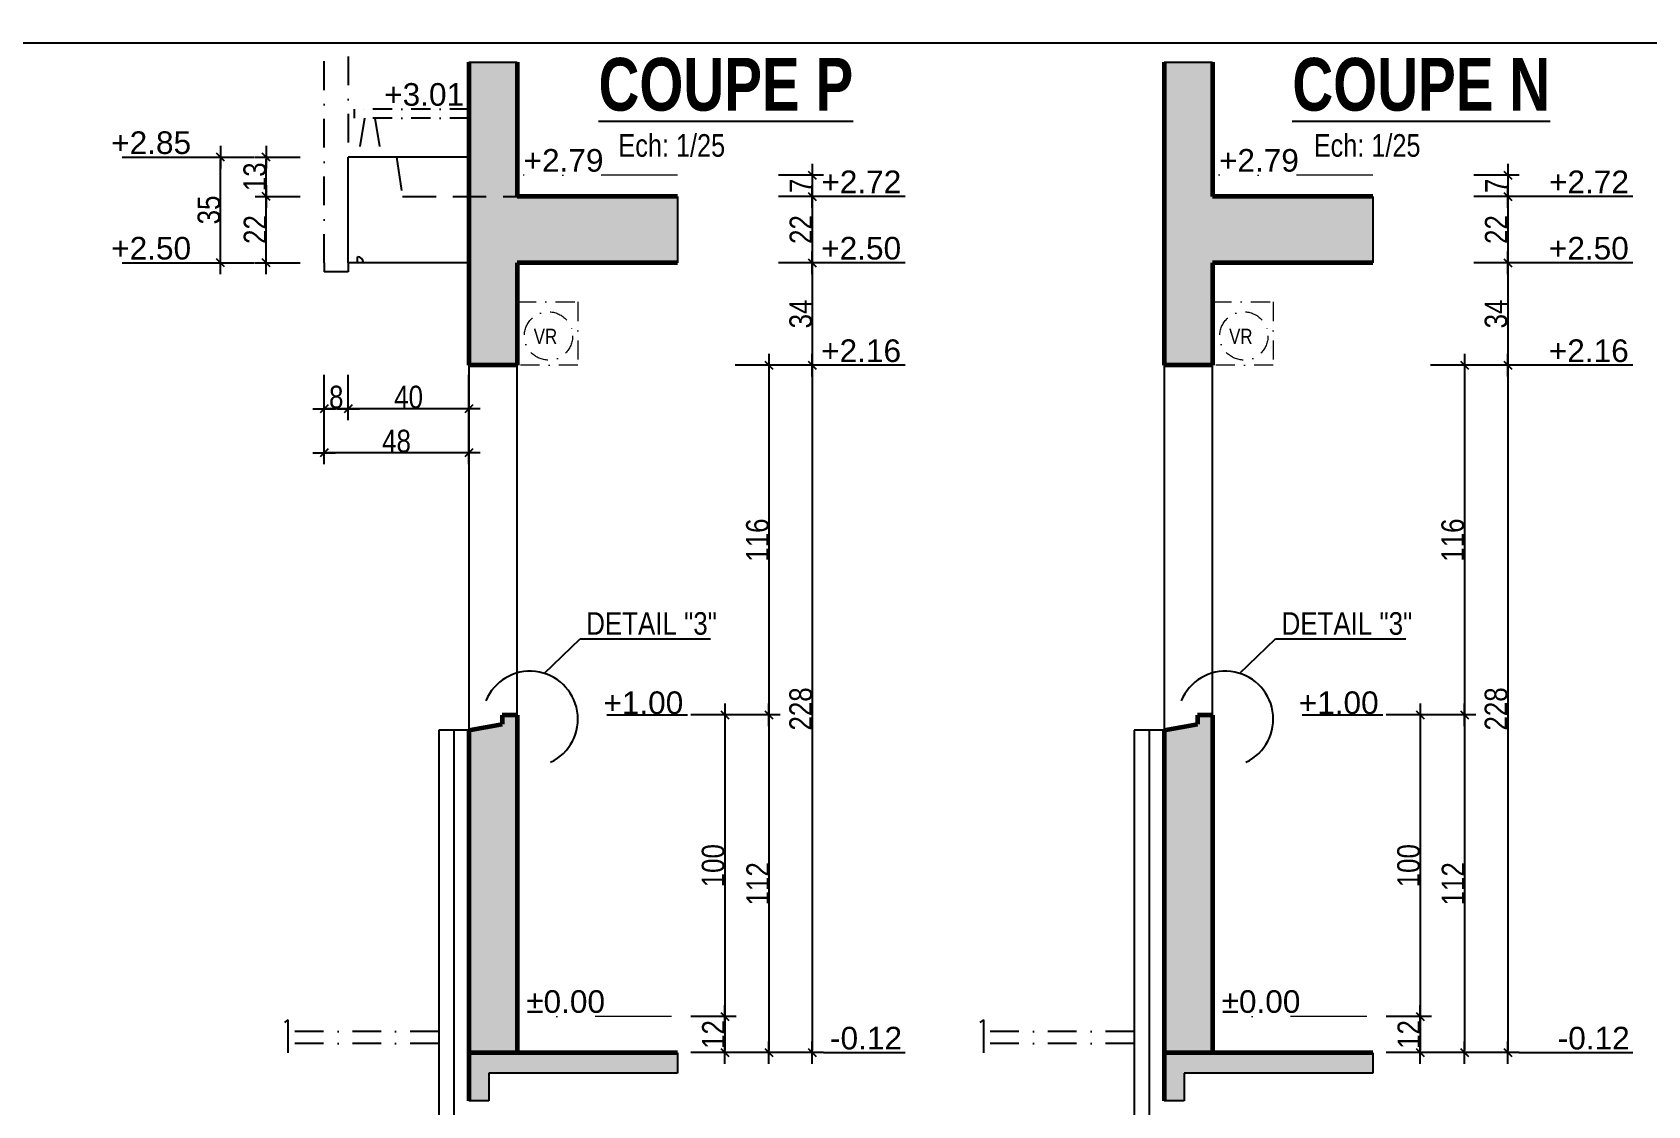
# Model space of a CAD drawing. Header units: millimetres. Extents: x -1734 to 5256, y -3612 to 588.
# Drawn here: x 633 to 1704, y -2858 to -2146 of the extents above; entities that cross this region are included whole.
import ezdxf
from ezdxf.enums import TextEntityAlignment as Align

# ---------------------------------------------------------------- set-up
doc = ezdxf.new("R2010")
doc.units = ezdxf.units.MM
for name, pattern in [('CACHE2', [4.7625, 3.175, -1.5875]), ('TIRETPT2', [12.7, 6.35, -3.175, 0, -3.175]), ('TIRETPTX2', [50.8, 25.4, -12.7, 0, -12.7])]:
    doc.linetypes.add(name, pattern=pattern)
for name, color, linetype in [('01_cote_gen', 4, 'Continuous'), ('01_linteaux', 2, 'Continuous'), ('01_poch_BN', 9, 'Continuous'), ('01_texte', 230, 'Continuous'), ('AA_COTES', 2, 'Continuous')]:
    doc.layers.add(name, color=color, linetype=linetype)
doc.layers.add('01_murs_coup', color=5, linetype='Continuous', lineweight=60)
doc.layers.add('01_tram_axes', color=2, linetype='TIRETPTX2', lineweight=9)
doc.styles.add('ARIAL', font='arial.ttf')
doc.styles.add('Arial Narrow', font='ARIALN.TTF')
doc.styles.add('impact', font='impact.ttf')
doc.styles.add('MATTE_TXT', font='arial.ttf')
doc.styles.add('STYLE2', font='ARIALN.TTF')
doc.linetypes.add('ISOLATION', pattern='A,0.00254,-2.54,[134,ltypeshp.shx,S=2.54,R=0,X=-2.54,Y=0],-5.08,[134,ltypeshp.shx,S=2.54,R=180,X=2.54,Y=0],-2.54', length=10.16254)
doc.dimstyles.new('JB25', dxfattribs={"dimscale": 0.1, "dimtxt": 150, "dimasz": 15, "dimexe": 0.1, "dimexo": 0.1, "dimgap": 0.09, "dimtad": 1, "dimdec": 1, "dimlfac": 0.5, "dimdsep": 46, "dimtxsty": 'STYLE2', "dimblk1": 'BOND_G', "dimblk2": 'BOND_D', "dimsah": 1, "dimcen": 1.5, "dimdle": 0.01, "dimse1": 1, "dimse2": 1, "dimclrd": 4, "dimclre": 2, "dimclrt": 6, "dimazin": 2, "dimtfac": 2.333333, "dimtdec": 1, "dimtix": 1, "dimtmove": 2, "dimatfit": 3, "dimldrblk": 'BOND_G', "dimfxl": 1, "dimtolj": 1, "dimtzin": 0, "dimarcsym": 0})
doc.dimstyles.new('JB50', dxfattribs={"dimscale": 0.1, "dimtxt": 150, "dimasz": 15, "dimexe": 0.1, "dimexo": 0.1, "dimgap": 0.09, "dimtad": 1, "dimdec": 1, "dimdsep": 46, "dimtxsty": 'STYLE2', "dimblk1": 'BOND_G', "dimblk2": 'BOND_D', "dimsah": 1, "dimcen": 1.5, "dimdle": 0.01, "dimse1": 1, "dimse2": 1, "dimclrd": 4, "dimclre": 2, "dimclrt": 6, "dimazin": 2, "dimtfac": 2.333333, "dimtdec": 1, "dimtix": 1, "dimtmove": 2, "dimatfit": 3, "dimldrblk": 'BOND_G', "dimfxl": 1, "dimtolj": 1, "dimtzin": 0, "dimarcsym": 0})

# ---------------------------------------------------------------- blocks, each defined once
blk = doc.blocks.new('BOND_G')
at = {"layer": 'AA_COTES', "color": 0}
for p, q in [((0, -5), (0, 15)), ((5, 0), (-5, 0)), ((1.77, 1.77), (-1.77, -1.77))]:
    blk.add_line(p, q, dxfattribs=at)
blk = doc.blocks.new('BOND_D')
at = {"layer": 'AA_COTES', "color": 0}
for p, q in [((5, 0), (-5, 0)), ((-1.77, -1.77), (1.77, 1.77)), ((0, 5), (0, -15))]:
    blk.add_line(p, q, dxfattribs=at)
blk = doc.blocks.new('*D160')
at = {"layer": '01_cote_gen', "color": 4, "lineweight": -2, "transparency": 16777216}
blk.add_line((4785.2, -2152.9), (75.2, -2152.9), dxfattribs=at)
at = {"layer": 'DEFPOINTS', "color": 0}
for p in [(73.7, -1999), (4786.7, -2069.5), (73.7, -2152.9)]:
    blk.add_point(p, dxfattribs=at)
at = {"layer": '01_cote_gen', "color": 4, "lineweight": -2, "transparency": 16777216, "xscale": 1.5, "yscale": 1.5, "zscale": 1.5, "rotation": 180}
blk.add_blockref('BOND_D', (73.7, -2152.9), dxfattribs=at)
at = {"layer": '01_cote_gen', "color": 4, "lineweight": -2, "transparency": 16777216, "xscale": 1.5, "yscale": 1.5, "zscale": 1.5}
blk.add_blockref('BOND_G', (4786.7, -2152.9), dxfattribs=at)
at = {"layer": '01_cote_gen', "color": 6, "transparency": 16777216, "insert": (2430.2, -2145.3), "char_height": 15, "attachment_point": 5, "style": 'STYLE2'}
blk.add_mtext('\\A1;4713', dxfattribs=at)
blk = doc.blocks.new('*D389')
at = {"layer": '01_cote_gen', "color": 4, "lineweight": -2, "transparency": 16777216}
blk.add_line((1611.4, -2242.1), (1611.4, -2253.1), dxfattribs=at)
at = {"layer": 'DEFPOINTS', "color": 0}
for p in [(1522, -2240.6), (1522, -2254.6), (1611.4, -2254.6)]:
    blk.add_point(p, dxfattribs=at)
at = {"layer": '01_cote_gen', "color": 4, "lineweight": -2, "transparency": 16777216, "xscale": 1.5, "yscale": 1.5, "zscale": 1.5}
for name, p, rotation in [('BOND_G', (1611.4, -2240.6), 90), ('BOND_D', (1611.4, -2254.6), 270)]:
    blk.add_blockref(name, p, dxfattribs=dict(at, rotation=rotation))
at = {"layer": '01_cote_gen', "color": 6, "transparency": 16777216, "insert": (1603.9, -2247.6), "char_height": 15, "attachment_point": 5, "rotation": 90, "style": 'STYLE2'}
blk.add_mtext('\\A1;7', dxfattribs=at)
blk = doc.blocks.new('*D390')
at = {"layer": '01_cote_gen', "color": 4, "lineweight": -2, "transparency": 16777216}
blk.add_line((1611.4, -2256.1), (1611.4, -2297.1), dxfattribs=at)
at = {"layer": 'DEFPOINTS', "color": 0}
for p in [(1522, -2254.6), (1522, -2298.6), (1611.4, -2298.6)]:
    blk.add_point(p, dxfattribs=at)
at = {"layer": '01_cote_gen', "color": 4, "lineweight": -2, "transparency": 16777216, "xscale": 1.5, "yscale": 1.5, "zscale": 1.5}
for name, p, rotation in [('BOND_G', (1611.4, -2254.6), 90), ('BOND_D', (1611.4, -2298.6), 270)]:
    blk.add_blockref(name, p, dxfattribs=dict(at, rotation=rotation))
at = {"layer": '01_cote_gen', "color": 6, "transparency": 16777216, "insert": (1603.8, -2276.6), "char_height": 15, "attachment_point": 5, "rotation": 90, "style": 'STYLE2'}
blk.add_mtext('\\A1;22', dxfattribs=at)
blk = doc.blocks.new('*D391')
at = {"layer": '01_cote_gen', "color": 4, "lineweight": -2, "transparency": 16777216}
blk.add_line((1611.4, -2300.1), (1611.4, -2365.1), dxfattribs=at)
at = {"layer": 'DEFPOINTS', "color": 0}
for p in [(1522, -2298.6), (1603.9, -2366.6), (1611.4, -2366.6)]:
    blk.add_point(p, dxfattribs=at)
at = {"layer": '01_cote_gen', "color": 4, "lineweight": -2, "transparency": 16777216, "xscale": 1.5, "yscale": 1.5, "zscale": 1.5}
for name, p, rotation in [('BOND_G', (1611.4, -2298.6), 90), ('BOND_D', (1611.4, -2366.6), 270)]:
    blk.add_blockref(name, p, dxfattribs=dict(at, rotation=rotation))
at = {"layer": '01_cote_gen', "color": 6, "transparency": 16777216, "insert": (1603.7, -2332.6), "char_height": 15, "attachment_point": 5, "rotation": 90, "style": 'STYLE2'}
blk.add_mtext('\\A1;34', dxfattribs=at)
blk = doc.blocks.new('*D392')
at = {"layer": '01_cote_gen', "color": 4, "lineweight": -2, "transparency": 16777216}
blk.add_line((1611.4, -2368.1), (1611.4, -2821.1), dxfattribs=at)
at = {"layer": 'DEFPOINTS', "color": 0}
for p in [(1618.9, -2366.6), (1611.4, -2822.6), (1618.9, -2822.6)]:
    blk.add_point(p, dxfattribs=at)
at = {"layer": '01_cote_gen', "color": 4, "lineweight": -2, "transparency": 16777216, "xscale": 1.5, "yscale": 1.5, "zscale": 1.5}
for name, p, rotation in [('BOND_G', (1611.4, -2366.6), 90), ('BOND_D', (1611.4, -2822.6), 270)]:
    blk.add_blockref(name, p, dxfattribs=dict(at, rotation=rotation))
at = {"layer": '01_cote_gen', "color": 6, "transparency": 16777216, "insert": (1603.7, -2594.6), "char_height": 15, "attachment_point": 5, "rotation": 90, "style": 'STYLE2'}
blk.add_mtext('\\A1;228', dxfattribs=at)
blk = doc.blocks.new('*D393')
at = {"layer": '01_cote_gen', "color": 4, "lineweight": -2, "transparency": 16777216}
blk.add_line((1582.7, -2368.1), (1582.7, -2597.1), dxfattribs=at)
at = {"layer": 'DEFPOINTS', "color": 0}
for p in [(1588.9, -2366.6), (1415.5, -2598.6), (1582.7, -2598.6)]:
    blk.add_point(p, dxfattribs=at)
at = {"layer": '01_cote_gen', "color": 4, "lineweight": -2, "transparency": 16777216, "xscale": 1.5, "yscale": 1.5, "zscale": 1.5}
for name, p, rotation in [('BOND_G', (1582.7, -2366.6), 90), ('BOND_D', (1582.7, -2598.6), 270)]:
    blk.add_blockref(name, p, dxfattribs=dict(at, rotation=rotation))
at = {"layer": '01_cote_gen', "color": 6, "transparency": 16777216, "insert": (1575, -2482.6), "char_height": 15, "attachment_point": 5, "rotation": 90, "style": 'STYLE2'}
blk.add_mtext('\\A1;116', dxfattribs=at)
blk = doc.blocks.new('*D394')
at = {"layer": '01_cote_gen', "color": 4, "lineweight": -2, "transparency": 16777216}
blk.add_line((1582.7, -2600.1), (1582.7, -2821.1), dxfattribs=at)
at = {"layer": 'DEFPOINTS', "color": 0}
for p in [(1573.5, -2598.6), (1573.5, -2822.6), (1582.7, -2822.6)]:
    blk.add_point(p, dxfattribs=at)
at = {"layer": '01_cote_gen', "color": 4, "lineweight": -2, "transparency": 16777216, "xscale": 1.5, "yscale": 1.5, "zscale": 1.5}
for name, p, rotation in [('BOND_G', (1582.7, -2598.6), 90), ('BOND_D', (1582.7, -2822.6), 270)]:
    blk.add_blockref(name, p, dxfattribs=dict(at, rotation=rotation))
at = {"layer": '01_cote_gen', "color": 6, "transparency": 16777216, "insert": (1575.1, -2710.6), "char_height": 15, "attachment_point": 5, "rotation": 90, "style": 'STYLE2'}
blk.add_mtext('\\A1;112', dxfattribs=at)
blk = doc.blocks.new('*D395')
at = {"layer": '01_cote_gen', "color": 4, "lineweight": -2, "transparency": 16777216}
blk.add_line((1553.3, -2600.1), (1553.3, -2797.1), dxfattribs=at)
at = {"layer": 'DEFPOINTS', "color": 0}
for p in [(1560.2, -2598.6), (1518, -2798.6), (1553.3, -2798.6)]:
    blk.add_point(p, dxfattribs=at)
at = {"layer": '01_cote_gen', "color": 4, "lineweight": -2, "transparency": 16777216, "xscale": 1.5, "yscale": 1.5, "zscale": 1.5}
for name, p, rotation in [('BOND_G', (1553.3, -2598.6), 90), ('BOND_D', (1553.3, -2798.6), 270)]:
    blk.add_blockref(name, p, dxfattribs=dict(at, rotation=rotation))
at = {"layer": '01_cote_gen', "color": 6, "transparency": 16777216, "insert": (1545.7, -2698.6), "char_height": 15, "attachment_point": 5, "rotation": 90, "style": 'STYLE2'}
blk.add_mtext('\\A1;100', dxfattribs=at)
blk = doc.blocks.new('*D396')
at = {"layer": '01_cote_gen', "color": 4, "lineweight": -2, "transparency": 16777216}
blk.add_line((1553.3, -2800.1), (1553.3, -2821.1), dxfattribs=at)
at = {"layer": 'DEFPOINTS', "color": 0}
for p in [(1545.8, -2798.6), (1553.3, -2822.6), (1560.2, -2822.6)]:
    blk.add_point(p, dxfattribs=at)
at = {"layer": '01_cote_gen', "color": 4, "lineweight": -2, "transparency": 16777216, "xscale": 1.5, "yscale": 1.5, "zscale": 1.5}
for name, p, rotation in [('BOND_G', (1553.3, -2798.6), 90), ('BOND_D', (1553.3, -2822.6), 270)]:
    blk.add_blockref(name, p, dxfattribs=dict(at, rotation=rotation))
at = {"layer": '01_cote_gen', "color": 6, "transparency": 16777216, "insert": (1545.8, -2810.6), "char_height": 15, "attachment_point": 5, "rotation": 90, "style": 'STYLE2'}
blk.add_mtext('\\A1;12', dxfattribs=at)
blk = doc.blocks.new('*D397')
at = {"layer": '01_cote_gen', "color": 4, "lineweight": -2, "transparency": 16777216}
blk.add_line((1150, -2242.1), (1150, -2253.1), dxfattribs=at)
at = {"layer": 'DEFPOINTS', "color": 0}
for p in [(1060.7, -2240.6), (1060.7, -2254.6), (1150, -2254.6)]:
    blk.add_point(p, dxfattribs=at)
at = {"layer": '01_cote_gen', "color": 4, "lineweight": -2, "transparency": 16777216, "xscale": 1.5, "yscale": 1.5, "zscale": 1.5}
for name, p, rotation in [('BOND_G', (1150, -2240.6), 90), ('BOND_D', (1150, -2254.6), 270)]:
    blk.add_blockref(name, p, dxfattribs=dict(at, rotation=rotation))
at = {"layer": '01_cote_gen', "color": 6, "transparency": 16777216, "insert": (1142.5, -2247.6), "char_height": 15, "attachment_point": 5, "rotation": 90, "style": 'STYLE2'}
blk.add_mtext('\\A1;7', dxfattribs=at)
blk = doc.blocks.new('*D398')
at = {"layer": '01_cote_gen', "color": 4, "lineweight": -2, "transparency": 16777216}
blk.add_line((1150, -2256.1), (1150, -2297.1), dxfattribs=at)
at = {"layer": 'DEFPOINTS', "color": 0}
for p in [(1060.7, -2254.6), (1060.7, -2298.6), (1150, -2298.6)]:
    blk.add_point(p, dxfattribs=at)
at = {"layer": '01_cote_gen', "color": 4, "lineweight": -2, "transparency": 16777216, "xscale": 1.5, "yscale": 1.5, "zscale": 1.5}
for name, p, rotation in [('BOND_G', (1150, -2254.6), 90), ('BOND_D', (1150, -2298.6), 270)]:
    blk.add_blockref(name, p, dxfattribs=dict(at, rotation=rotation))
at = {"layer": '01_cote_gen', "color": 6, "transparency": 16777216, "insert": (1142.5, -2276.6), "char_height": 15, "attachment_point": 5, "rotation": 90, "style": 'STYLE2'}
blk.add_mtext('\\A1;22', dxfattribs=at)
blk = doc.blocks.new('*D399')
at = {"layer": '01_cote_gen', "color": 4, "lineweight": -2, "transparency": 16777216}
blk.add_line((1150, -2300.1), (1150, -2365.1), dxfattribs=at)
at = {"layer": 'DEFPOINTS', "color": 0}
for p in [(1060.7, -2298.6), (1142.5, -2366.6), (1150, -2366.6)]:
    blk.add_point(p, dxfattribs=at)
at = {"layer": '01_cote_gen', "color": 4, "lineweight": -2, "transparency": 16777216, "xscale": 1.5, "yscale": 1.5, "zscale": 1.5}
for name, p, rotation in [('BOND_G', (1150, -2298.6), 90), ('BOND_D', (1150, -2366.6), 270)]:
    blk.add_blockref(name, p, dxfattribs=dict(at, rotation=rotation))
at = {"layer": '01_cote_gen', "color": 6, "transparency": 16777216, "insert": (1142.4, -2332.6), "char_height": 15, "attachment_point": 5, "rotation": 90, "style": 'STYLE2'}
blk.add_mtext('\\A1;34', dxfattribs=at)
blk = doc.blocks.new('*D400')
at = {"layer": '01_cote_gen', "color": 4, "lineweight": -2, "transparency": 16777216}
blk.add_line((1150, -2368.1), (1150, -2821.1), dxfattribs=at)
at = {"layer": 'DEFPOINTS', "color": 0}
for p in [(1157.5, -2366.6), (1150, -2822.6), (1157.5, -2822.6)]:
    blk.add_point(p, dxfattribs=at)
at = {"layer": '01_cote_gen', "color": 4, "lineweight": -2, "transparency": 16777216, "xscale": 1.5, "yscale": 1.5, "zscale": 1.5}
for name, p, rotation in [('BOND_G', (1150, -2366.6), 90), ('BOND_D', (1150, -2822.6), 270)]:
    blk.add_blockref(name, p, dxfattribs=dict(at, rotation=rotation))
at = {"layer": '01_cote_gen', "color": 6, "transparency": 16777216, "insert": (1142.4, -2594.6), "char_height": 15, "attachment_point": 5, "rotation": 90, "style": 'STYLE2'}
blk.add_mtext('\\A1;228', dxfattribs=at)
blk = doc.blocks.new('*D401')
at = {"layer": '01_cote_gen', "color": 4, "lineweight": -2, "transparency": 16777216}
blk.add_line((1121.3, -2368.1), (1121.3, -2597.1), dxfattribs=at)
at = {"layer": 'DEFPOINTS', "color": 0}
for p in [(1127.5, -2366.6), (954.2, -2598.6), (1121.3, -2598.6)]:
    blk.add_point(p, dxfattribs=at)
at = {"layer": '01_cote_gen', "color": 4, "lineweight": -2, "transparency": 16777216, "xscale": 1.5, "yscale": 1.5, "zscale": 1.5}
for name, p, rotation in [('BOND_G', (1121.3, -2366.6), 90), ('BOND_D', (1121.3, -2598.6), 270)]:
    blk.add_blockref(name, p, dxfattribs=dict(at, rotation=rotation))
at = {"layer": '01_cote_gen', "color": 6, "transparency": 16777216, "insert": (1113.7, -2482.6), "char_height": 15, "attachment_point": 5, "rotation": 90, "style": 'STYLE2'}
blk.add_mtext('\\A1;116', dxfattribs=at)
blk = doc.blocks.new('*D402')
at = {"layer": '01_cote_gen', "color": 4, "lineweight": -2, "transparency": 16777216}
blk.add_line((1121.3, -2600.1), (1121.3, -2821.1), dxfattribs=at)
at = {"layer": 'DEFPOINTS', "color": 0}
for p in [(1112.1, -2598.6), (1112.1, -2822.6), (1121.3, -2822.6)]:
    blk.add_point(p, dxfattribs=at)
at = {"layer": '01_cote_gen', "color": 4, "lineweight": -2, "transparency": 16777216, "xscale": 1.5, "yscale": 1.5, "zscale": 1.5}
for name, p, rotation in [('BOND_G', (1121.3, -2598.6), 90), ('BOND_D', (1121.3, -2822.6), 270)]:
    blk.add_blockref(name, p, dxfattribs=dict(at, rotation=rotation))
at = {"layer": '01_cote_gen', "color": 6, "transparency": 16777216, "insert": (1113.8, -2710.6), "char_height": 15, "attachment_point": 5, "rotation": 90, "style": 'STYLE2'}
blk.add_mtext('\\A1;112', dxfattribs=at)
blk = doc.blocks.new('*D403')
at = {"layer": '01_cote_gen', "color": 4, "lineweight": -2, "transparency": 16777216}
blk.add_line((1092, -2600.1), (1092, -2797.1), dxfattribs=at)
at = {"layer": 'DEFPOINTS', "color": 0}
for p in [(1098.8, -2598.6), (1056.7, -2798.6), (1092, -2798.6)]:
    blk.add_point(p, dxfattribs=at)
at = {"layer": '01_cote_gen', "color": 4, "lineweight": -2, "transparency": 16777216, "xscale": 1.5, "yscale": 1.5, "zscale": 1.5}
for name, p, rotation in [('BOND_G', (1092, -2598.6), 90), ('BOND_D', (1092, -2798.6), 270)]:
    blk.add_blockref(name, p, dxfattribs=dict(at, rotation=rotation))
at = {"layer": '01_cote_gen', "color": 6, "transparency": 16777216, "insert": (1084.3, -2698.6), "char_height": 15, "attachment_point": 5, "rotation": 90, "style": 'STYLE2'}
blk.add_mtext('\\A1;100', dxfattribs=at)
blk = doc.blocks.new('*D404')
at = {"layer": '01_cote_gen', "color": 4, "lineweight": -2, "transparency": 16777216}
blk.add_line((1092, -2800.1), (1092, -2821.1), dxfattribs=at)
at = {"layer": 'DEFPOINTS', "color": 0}
for p in [(1084.5, -2798.6), (1092, -2822.6), (1098.8, -2822.6)]:
    blk.add_point(p, dxfattribs=at)
at = {"layer": '01_cote_gen', "color": 4, "lineweight": -2, "transparency": 16777216, "xscale": 1.5, "yscale": 1.5, "zscale": 1.5}
for name, p, rotation in [('BOND_G', (1092, -2798.6), 90), ('BOND_D', (1092, -2822.6), 270)]:
    blk.add_blockref(name, p, dxfattribs=dict(at, rotation=rotation))
at = {"layer": '01_cote_gen', "color": 6, "transparency": 16777216, "insert": (1084.4, -2810.6), "char_height": 15, "attachment_point": 5, "rotation": 90, "style": 'STYLE2'}
blk.add_mtext('\\A1;12', dxfattribs=at)
blk = doc.blocks.new('*D405')
at = {"layer": '01_cote_gen', "color": 4, "lineweight": -2, "transparency": 16777216}
blk.add_line((787.8, -2297.1), (787.8, -2256.1), dxfattribs=at)
at = {"layer": 'DEFPOINTS', "color": 0}
for p in [(787.8, -2254.6), (947.5, -2254.6), (867.5, -2298.6)]:
    blk.add_point(p, dxfattribs=at)
at = {"layer": '01_cote_gen', "color": 4, "lineweight": -2, "transparency": 16777216, "xscale": 1.5, "yscale": 1.5, "zscale": 1.5}
for name, p, rotation in [('BOND_D', (787.8, -2254.6), 90), ('BOND_G', (787.8, -2298.6), 270)]:
    blk.add_blockref(name, p, dxfattribs=dict(at, rotation=rotation))
at = {"layer": '01_cote_gen', "color": 6, "transparency": 16777216, "insert": (780.3, -2276.6), "char_height": 15, "attachment_point": 5, "rotation": 90, "style": 'STYLE2'}
blk.add_mtext('\\A1;22', dxfattribs=at)
blk = doc.blocks.new('*D406')
at = {"layer": '01_cote_gen', "color": 4, "lineweight": -2, "transparency": 16777216}
blk.add_line((757.4, -2297.1), (757.4, -2230.1), dxfattribs=at)
at = {"layer": 'DEFPOINTS', "color": 0}
for p in [(757.4, -2228.6), (885.9, -2228.6), (896.6, -2298.6)]:
    blk.add_point(p, dxfattribs=at)
at = {"layer": '01_cote_gen', "color": 4, "lineweight": -2, "transparency": 16777216, "xscale": 1.5, "yscale": 1.5, "zscale": 1.5}
for name, p, rotation in [('BOND_D', (757.4, -2228.6), 90), ('BOND_G', (757.4, -2298.6), 270)]:
    blk.add_blockref(name, p, dxfattribs=dict(at, rotation=rotation))
at = {"layer": '01_cote_gen', "color": 6, "transparency": 16777216, "insert": (749.8, -2263.6), "char_height": 15, "attachment_point": 5, "rotation": 90, "style": 'STYLE2'}
blk.add_mtext('\\A1;35', dxfattribs=at)
blk = doc.blocks.new('*D407')
at = {"layer": '01_cote_gen', "color": 4, "lineweight": -2, "transparency": 16777216}
blk.add_line((787.8, -2253.1), (787.8, -2230.1), dxfattribs=at)
at = {"layer": 'DEFPOINTS', "color": 0}
for p in [(779.9, -2228.6), (787.8, -2228.6), (810.3, -2254.6)]:
    blk.add_point(p, dxfattribs=at)
at = {"layer": '01_cote_gen', "color": 4, "lineweight": -2, "transparency": 16777216, "xscale": 1.5, "yscale": 1.5, "zscale": 1.5}
for name, p, rotation in [('BOND_D', (787.8, -2228.6), 90), ('BOND_G', (787.8, -2254.6), 270)]:
    blk.add_blockref(name, p, dxfattribs=dict(at, rotation=rotation))
at = {"layer": '01_cote_gen', "color": 6, "transparency": 16777216, "insert": (780.2, -2241.6), "char_height": 15, "attachment_point": 5, "rotation": 90, "style": 'STYLE2'}
blk.add_mtext('\\A1;13', dxfattribs=at)
blk = doc.blocks.new('*D408')
at = {"layer": '01_cote_gen', "color": 4, "lineweight": -2, "transparency": 16777216}
blk.add_line((920.7, -2395.5), (843.7, -2395.5), dxfattribs=at)
at = {"layer": 'DEFPOINTS', "color": 0}
for p in [(922.2, -2298.6), (842.2, -2304.6), (842.2, -2395.5)]:
    blk.add_point(p, dxfattribs=at)
at = {"layer": '01_cote_gen', "color": 4, "lineweight": -2, "transparency": 16777216, "xscale": 1.5, "yscale": 1.5, "zscale": 1.5, "rotation": 180}
blk.add_blockref('BOND_D', (842.2, -2395.5), dxfattribs=at)
at = {"layer": '01_cote_gen', "color": 4, "lineweight": -2, "transparency": 16777216, "xscale": 1.5, "yscale": 1.5, "zscale": 1.5}
blk.add_blockref('BOND_G', (922.2, -2395.5), dxfattribs=at)
at = {"layer": '01_cote_gen', "color": 6, "transparency": 16777216, "insert": (882.2, -2387.8), "char_height": 15, "attachment_point": 5, "style": 'STYLE2'}
blk.add_mtext('\\A1;40', dxfattribs=at)
blk = doc.blocks.new('*D409')
at = {"layer": '01_cote_gen', "color": 4, "lineweight": -2, "transparency": 16777216}
blk.add_line((840.7, -2395.5), (827.7, -2395.5), dxfattribs=at)
at = {"layer": 'DEFPOINTS', "color": 0}
for p in [(826.2, -2304.6), (842.2, -2304.6), (826.2, -2395.5)]:
    blk.add_point(p, dxfattribs=at)
at = {"layer": '01_cote_gen', "color": 4, "lineweight": -2, "transparency": 16777216, "xscale": 1.5, "yscale": 1.5, "zscale": 1.5, "rotation": 180}
blk.add_blockref('BOND_D', (826.2, -2395.5), dxfattribs=at)
at = {"layer": '01_cote_gen', "color": 4, "lineweight": -2, "transparency": 16777216, "xscale": 1.5, "yscale": 1.5, "zscale": 1.5}
blk.add_blockref('BOND_G', (842.2, -2395.5), dxfattribs=at)
at = {"layer": '01_cote_gen', "color": 6, "transparency": 16777216, "insert": (834.2, -2387.8), "char_height": 15, "attachment_point": 5, "style": 'STYLE2'}
blk.add_mtext('\\A1;8', dxfattribs=at)
blk = doc.blocks.new('*D410')
at = {"layer": '01_cote_gen', "color": 4, "lineweight": -2, "transparency": 16777216}
blk.add_line((920.7, -2424.7), (827.7, -2424.7), dxfattribs=at)
at = {"layer": 'DEFPOINTS', "color": 0}
for p in [(826.2, -2403), (922.2, -2417.2), (826.2, -2424.7)]:
    blk.add_point(p, dxfattribs=at)
at = {"layer": '01_cote_gen', "color": 4, "lineweight": -2, "transparency": 16777216, "xscale": 1.5, "yscale": 1.5, "zscale": 1.5, "rotation": 180}
blk.add_blockref('BOND_D', (826.2, -2424.7), dxfattribs=at)
at = {"layer": '01_cote_gen', "color": 4, "lineweight": -2, "transparency": 16777216, "xscale": 1.5, "yscale": 1.5, "zscale": 1.5}
blk.add_blockref('BOND_G', (922.2, -2424.7), dxfattribs=at)
at = {"layer": '01_cote_gen', "color": 6, "transparency": 16777216, "insert": (874.2, -2417), "char_height": 15, "attachment_point": 5, "style": 'STYLE2'}
blk.add_mtext('\\A1;48', dxfattribs=at)

msp = doc.modelspace()

# ---------------------------------------------------------------- hatches: boundary and pattern name
at = {"layer": '01_poch_BN'}
h = msp.add_hatch(color=256, dxfattribs=at)
h.dxf.hatch_style = 1
h.paths.add_polyline_path([(1522.02, -2254.63), (1415.53, -2254.63), (1415.53, -2165.53), (1383.53, -2165.53), (1383.53, -2366.63), (1415.53, -2366.63), (1415.53, -2298.63), (1522.02, -2298.63)])
h.paths.add_polyline_path([(1060.68, -2254.63), (954.19, -2254.63), (954.19, -2165.53), (922.19, -2165.53), (922.19, -2366.63), (954.19, -2366.63), (954.19, -2298.63), (1060.68, -2298.63)])
h.paths.add_polyline_path([(954.19, -2598.63), (944.19, -2598.63), (944.19, -2604.63), (922.19, -2608.63), (922.19, -2822.63), (954.19, -2822.63)])
h.paths.add_polyline_path([(1060.68, -2822.63), (922.19, -2822.63), (922.19, -2854.53), (935.51, -2854.53), (935.51, -2836.26), (1060.68, -2836.26)])
h.paths.add_polyline_path([(1522.02, -2822.63), (1383.53, -2822.63), (1383.53, -2854.53), (1396.85, -2854.53), (1396.85, -2836.26), (1522.02, -2836.26)])
h.paths.add_polyline_path([(1415.53, -2598.63), (1405.53, -2598.63), (1405.53, -2604.63), (1383.53, -2608.63), (1383.53, -2822.63), (1415.53, -2822.63)])

# ---------------------------------------------------------------- linework, layer by layer
at = {"layer": '01_linteaux', "linetype": 'TIRETPT2', "ltscale": 3}
for p, q in [((826.19, -2298.63), (826.19, -2161.53)), ((842.19, -2161.71), (842.19, -2228.63)), ((846.19, -2196.63), (846.19, -2202.63)), ((846.19, -2196.63), (846.19, -2202.63)), ((853.05, -2202.63), (848.66, -2228.63)), ((859.75, -2202.63), (864.13, -2228.63)), ((902.19, -2808.63), (802.19, -2808.63)), ((902.19, -2816.63), (802.19, -2816.63)), ((1363.53, -2808.63), (1263.53, -2808.63)), ((1363.53, -2816.63), (1263.53, -2816.63))]:
    msp.add_line(p, q, dxfattribs=at)
at = {"layer": '01_linteaux'}
for p, q in [((954.19, -2240.63), (954.19, -2165.53)), ((1415.53, -2240.63), (1415.53, -2165.53)), ((842.19, -2298.63), (842.19, -2228.63)), ((922.19, -2228.63), (842.19, -2228.63)), ((848.19, -2298.63), (842.19, -2298.63)), ((848.19, -2298.63), (848.19, -2294.63)), ((922.19, -2298.63), (848.19, -2298.63)), ((922.19, -2366.63), (922.19, -2608.63)), ((954.19, -2598.63), (954.19, -2366.63)), ((1383.53, -2366.63), (1383.53, -2608.63)), ((1415.53, -2598.63), (1415.53, -2366.63)), ((902.19, -2608.63), (902.19, -2876.76)), ((922.19, -2608.63), (902.19, -2608.63)), ((1363.53, -2608.63), (1363.53, -2876.76)), ((1383.53, -2608.63), (1363.53, -2608.63))]:
    msp.add_line(p, q, dxfattribs=at)
at = {"layer": '01_linteaux', "linetype": 'TIRETPT2', "ltscale": 2}
for p, q in [((922.19, -2196.63), (846.19, -2196.63)), ((922.19, -2202.63), (846.19, -2202.63))]:
    msp.add_line(p, q, dxfattribs=at)
at = {"layer": '01_linteaux', "linetype": 'CACHE2', "ltscale": 7}
for p, q in [((874.19, -2228.63), (878.19, -2254.63)), ((878.19, -2254.63), (954.19, -2254.63))]:
    msp.add_line(p, q, dxfattribs=at)
at = {"layer": '01_linteaux', "linetype": 'TIRETPT2', "ltscale": 7}
for p, q in [((826.19, -2298.63), (826.19, -2304.63)), ((842.19, -2298.63), (842.19, -2304.63)), ((842.19, -2304.63), (826.19, -2304.63)), ((802.19, -2800.92), (799.8, -2802.67)), ((802.19, -2800.92), (802.19, -2822.63)), ((1263.53, -2800.92), (1261.14, -2802.67)), ((1263.53, -2800.92), (1263.53, -2822.63))]:
    msp.add_line(p, q, dxfattribs=at)
at = {"layer": '01_linteaux'}
msp.add_arc((848.19, -2298.63), 4, 0, 90, dxfattribs=at)
at = {"layer": '01_murs_coup'}
for p, q in [((922.19, -2165.53), (922.19, -2366.63)), ((954.19, -2165.53), (954.19, -2254.63)), ((1383.53, -2165.53), (1383.53, -2366.63)), ((1415.53, -2165.53), (1415.53, -2254.63)), ((1060.68, -2254.63), (954.19, -2254.63)), ((1522.02, -2254.63), (1415.53, -2254.63)), ((1060.68, -2298.63), (954.19, -2298.63)), ((954.19, -2298.63), (954.19, -2366.63)), ((1522.02, -2298.63), (1415.53, -2298.63)), ((1415.53, -2298.63), (1415.53, -2366.63)), ((954.19, -2366.63), (922.19, -2366.63)), ((1415.53, -2366.63), (1383.53, -2366.63)), ((944.19, -2598.63), (944.19, -2604.63)), ((954.19, -2598.63), (944.19, -2598.63)), ((954.19, -2598.63), (954.19, -2822.63)), ((1405.53, -2598.63), (1405.53, -2604.63)), ((1415.53, -2598.63), (1405.53, -2598.63)), ((1415.53, -2598.63), (1415.53, -2822.63)), ((922.19, -2608.63), (944.19, -2604.63)), ((922.19, -2608.63), (922.19, -2854.53)), ((1383.53, -2608.63), (1405.53, -2604.63)), ((1383.53, -2608.63), (1383.53, -2854.53)), ((1060.68, -2822.63), (922.19, -2822.63)), ((1522.02, -2822.63), (1383.53, -2822.63))]:
    msp.add_line(p, q, dxfattribs=at)
at = {"layer": '01_poch_BN'}
for p, q in [((922.19, -2165.53), (954.19, -2165.53)), ((1383.53, -2165.53), (1415.53, -2165.53))]:
    msp.add_line(p, q, dxfattribs=at)
at = {"layer": '01_poch_BN', "ltscale": 2}
for p, q in [((1060.68, -2254.63), (1060.68, -2298.63)), ((1522.02, -2254.63), (1522.02, -2298.63)), ((1060.68, -2822.63), (1060.68, -2836.26)), ((1522.02, -2822.63), (1522.02, -2836.26)), ((1060.68, -2836.26), (935.51, -2836.26)), ((935.51, -2836.26), (935.51, -2854.53)), ((1522.02, -2836.26), (1396.85, -2836.26)), ((1396.85, -2836.26), (1396.85, -2854.53)), ((935.51, -2854.53), (922.19, -2854.53)), ((1396.85, -2854.53), (1383.53, -2854.53))]:
    msp.add_line(p, q, dxfattribs=at)
at = {"layer": '01_poch_BN', "linetype": 'ISOLATION'}
for p, q in [((912.19, -2608.63), (912.19, -2878.87)), ((1373.53, -2608.63), (1373.53, -2878.87))]:
    msp.add_line(p, q, dxfattribs=at)
at = {"layer": '01_texte'}
for p, q in [((692.17, -2228.63), (750.69, -2228.63)), ((1211.67, -2254.63), (1157.52, -2254.63)), ((1694.45, -2254.63), (1618.86, -2254.63)), ((692.17, -2298.63), (750.69, -2298.63)), ((1211.67, -2298.63), (1157.52, -2298.63)), ((1694.45, -2298.63), (1618.86, -2298.63)), ((1211.67, -2366.63), (1157.52, -2366.63)), ((1694.45, -2366.63), (1618.86, -2366.63)), ((972.18, -2571), (996.1, -2548.16)), ((996.1, -2548.16), (1082.42, -2548.16)), ((1433.52, -2571), (1457.44, -2548.16)), ((1457.44, -2548.16), (1543.76, -2548.16)), ((1067.14, -2598.63), (1013.69, -2598.63)), ((1528.48, -2598.63), (1475.03, -2598.63)), ((1211.67, -2822.63), (1157.52, -2822.63)), ((1694.45, -2822.63), (1618.86, -2822.63))]:
    msp.add_line(p, q, dxfattribs=at)
for centre in [(962.77, -2601.33), (1424.11, -2601.33)]:
    msp.add_arc(centre, 31.75, 295.472, 157.44571, dxfattribs=at)
at = {"layer": '01_tram_axes', "ltscale": 2}
for p, q in [((1060.68, -2240.63), (958.19, -2240.63)), ((1522.02, -2240.63), (1419.53, -2240.63)), ((1056.68, -2798.63), (954.19, -2798.63)), ((1518.02, -2798.63), (1415.53, -2798.63))]:
    msp.add_line(p, q, dxfattribs=at)
at = {"layer": '01_tram_axes', "ltscale": 0.5}
for p, q in [((954.19, -2324.64), (994.54, -2324.64)), ((994.54, -2324.64), (994.54, -2366.63)), ((1415.53, -2324.64), (1455.88, -2324.64)), ((1455.88, -2324.64), (1455.88, -2366.63)), ((994.54, -2366.63), (954.19, -2366.63)), ((1455.88, -2366.63), (1415.53, -2366.63))]:
    msp.add_line(p, q, dxfattribs=at)
for centre in [(975.02, -2347.18), (1436.36, -2347.18)]:
    msp.add_circle(centre, 16, dxfattribs=at)

# ---------------------------------------------------------------- texts
at = {"layer": '01_texte', "style": 'impact'}
for s, p in [('%%UCOUPE P', (1092.68, -2208.24)), ('%%UCOUPE N', (1554.02, -2208.24))]:
    msp.add_text(s, height=35, dxfattribs=at).set_placement(p, align=Align.BOTTOM_CENTER)
at = {"layer": '01_texte'}
for s, style, p in [('+3.01', 'ARIAL', (866.01, -2194.47)), ('+2.85', 'ARIAL', (684.89, -2226.47)), ('+2.79', 'ARIAL', (958.49, -2238.2)), ('+2.79', 'ARIAL', (1419.83, -2238.2)), ('+2.72', 'ARIAL', (1156.04, -2252.47)), ('+2.72', 'ARIAL', (1638.82, -2252.47)), ('+2.50', 'ARIAL', (684.89, -2296.47)), ('+2.50', 'ARIAL', (1155.94, -2296.47)), ('+2.50', 'ARIAL', (1638.72, -2296.47)), ('+2.16', 'ARIAL', (1155.9, -2364.47)), ('+2.16', 'ARIAL', (1638.68, -2364.47)), ('DETAIL "3"', 'Arial Narrow', (1000.06, -2545.41)), ('DETAIL "3"', 'Arial Narrow', (1461.4, -2545.41)), ('+1.00', 'ARIAL', (1011.42, -2597.97)), ('+1.00', 'ARIAL', (1472.76, -2597.97)), ('%%P0.00', 'ARIAL', (960.24, -2796.2)), ('%%P0.00', 'ARIAL', (1421.58, -2796.2)), ('-0.12', 'ARIAL', (1161.8, -2820.47)), ('-0.12', 'ARIAL', (1644.58, -2820.47))]:
    msp.add_text(s, height=15, dxfattribs=dict(at, style=style)).set_placement(p)
at = {"layer": '01_texte', "style": 'MATTE_TXT', "width": 0.8}
for s, height, p in [('Ech: 1/25', 15, (1056.8, -2232.8)), ('Ech: 1/25', 15, (1518.14, -2232.8)), ('VR', 10, (973, -2355.42)), ('VR', 10, (1434.34, -2355.42))]:
    msp.add_text(s, height=height, dxfattribs=at).set_placement(p, align=Align.BOTTOM_CENTER)

# ---------------------------------------------------------------- dimensions: what is measured, and where the dimension line sits
at = {"layer": '01_cote_gen'}
for base, p1, p2, dimstyle, picture, middle in [((73.74, -2152.94), (4786.73, -2069.53), (73.74, -1998.96), 'JB50', '*D160', (2430.24, -2145.28)), ((842.19, -2395.47), (922.19, -2298.63), (842.19, -2304.63), 'JB25', '*D408', (882.19, -2387.8)), ((826.19, -2395.47), (842.19, -2304.63), (826.19, -2304.63), 'JB25', '*D409', (834.19, -2387.8)), ((826.19, -2424.65), (922.19, -2417.18), (826.19, -2402.97), 'JB25', '*D410', (874.19, -2416.98))]:
    dim = msp.add_linear_dim(base=base, p1=p1, p2=p2, dimstyle=dimstyle, dxfattribs=at)
    dim.commit()
    dim.dimension.update_dxf_attribs({"geometry": picture, "text_midpoint": middle})
for base, p1, p2, picture, middle in [((757.44, -2228.63), (896.56, -2298.63), (885.91, -2228.63), '*D406', (749.77, -2263.63)), ((787.83, -2228.63), (810.33, -2254.63), (779.94, -2228.63), '*D407', (780.16, -2241.63)), ((1150.02, -2254.63), (1060.68, -2240.63), (1060.68, -2254.63), '*D397', (1142.51, -2247.63)), ((1611.36, -2254.63), (1522.02, -2240.63), (1522.02, -2254.63), '*D389', (1603.85, -2247.63)), ((787.83, -2254.63), (867.47, -2298.63), (947.47, -2254.63), '*D405', (780.29, -2276.63)), ((1150.02, -2298.63), (1060.68, -2254.63), (1060.68, -2298.63), '*D398', (1142.48, -2276.63)), ((1611.36, -2298.63), (1522.02, -2254.63), (1522.02, -2298.63), '*D390', (1603.82, -2276.63)), ((1150.02, -2366.63), (1060.68, -2298.63), (1142.52, -2366.63), '*D399', (1142.35, -2332.63)), ((1611.36, -2366.63), (1522.02, -2298.63), (1603.86, -2366.63), '*D391', (1603.69, -2332.63)), ((1121.34, -2598.63), (1127.52, -2366.63), (954.19, -2598.63), '*D401', (1113.68, -2482.63)), ((1150.02, -2822.63), (1157.52, -2366.63), (1157.52, -2822.63), '*D400', (1142.35, -2594.63)), ((1582.68, -2598.63), (1588.86, -2366.63), (1415.53, -2598.63), '*D393', (1575.02, -2482.63)), ((1611.36, -2822.63), (1618.86, -2366.63), (1618.86, -2822.63), '*D392', (1603.69, -2594.63)), ((1091.98, -2798.63), (1098.84, -2598.63), (1056.68, -2798.63), '*D403', (1084.31, -2698.63)), ((1121.34, -2822.63), (1112.14, -2598.63), (1112.14, -2822.63), '*D402', (1113.8, -2710.63)), ((1553.32, -2798.63), (1560.18, -2598.63), (1518.02, -2798.63), '*D395', (1545.65, -2698.63)), ((1582.68, -2822.63), (1573.48, -2598.63), (1573.48, -2822.63), '*D394', (1575.14, -2710.63)), ((1091.98, -2822.63), (1084.48, -2798.63), (1098.84, -2822.63), '*D404', (1084.44, -2810.63)), ((1553.32, -2822.63), (1545.82, -2798.63), (1560.18, -2822.63), '*D396', (1545.78, -2810.63))]:
    dim = msp.add_linear_dim(base=base, p1=p1, p2=p2, angle=90, dimstyle='JB25', dxfattribs=at)
    dim.commit()
    dim.dimension.update_dxf_attribs({"geometry": picture, "text_midpoint": middle})

doc.saveas('drawing.dxf')
